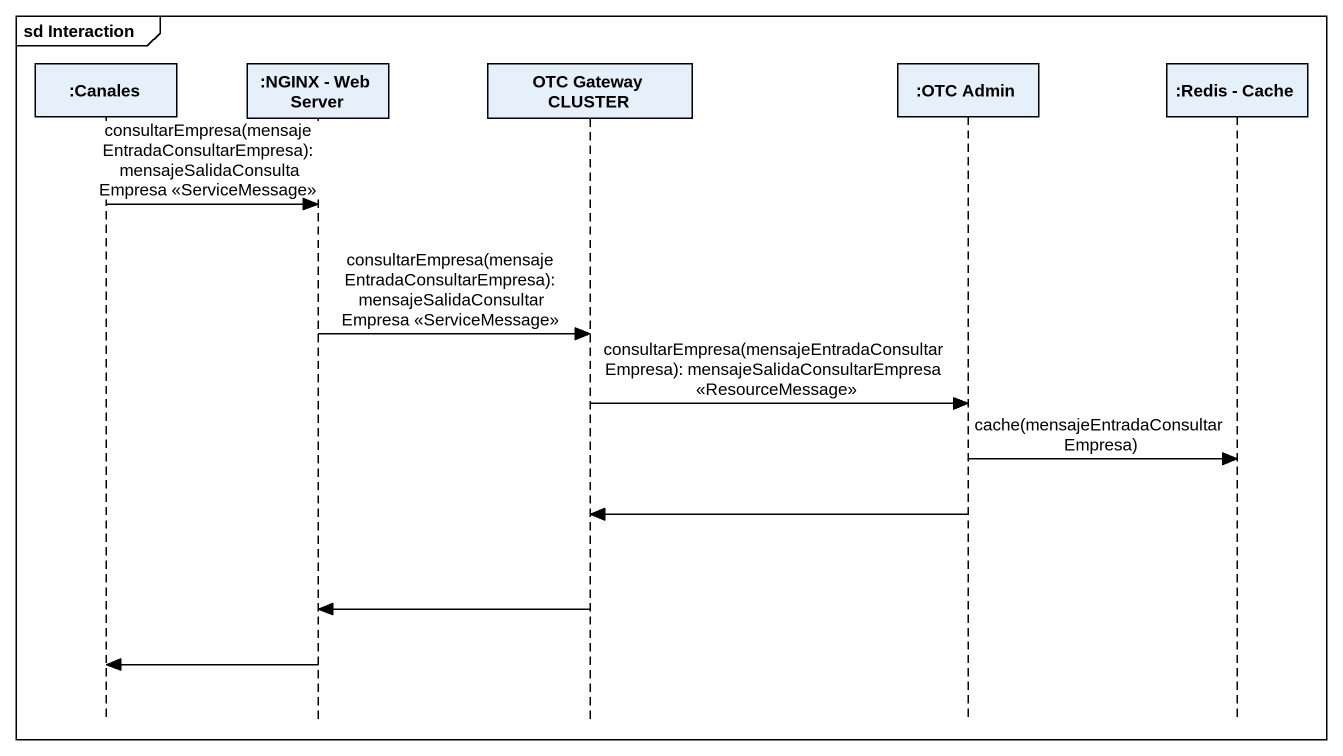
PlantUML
@startuml
mainframe sd Interaction
hide footbox
participant ":Canales" as Canales
participant ":NGINX - Web Server" as NGINX_Web_Server
participant "OTC Gateway CLUSTER" as OTC_Gateway_CLUSTER
participant ":OTC Admin" as OTC_Admin
participant ":Redis - Cache" as Redis_Cache

Canales -> NGINX_Web_Server : consultarEmpresa(mensajeEntradaConsultarEmpresa): mensajeSalidaConsultaEmpresa <<ServiceMessage>>
NGINX_Web_Server -> OTC_Gateway_CLUSTER : consultarEmpresa(mensajeEntradaConsultarEmpresa): mensajeSalidaConsultarEmpresa <<ServiceMessage>>
OTC_Gateway_CLUSTER -> OTC_Admin : consultarEmpresa(mensajeEntradaConsultarEmpresa): mensajeSalidaConsultarEmpresa <<ResourceMessage>>
OTC_Admin -> Redis_Cache : cache(mensajeEntradaConsultarEmpresa)
OTC_Admin -> OTC_Gateway_CLUSTER
OTC_Gateway_CLUSTER -> NGINX_Web_Server
NGINX_Web_Server -> Canales
@enduml
